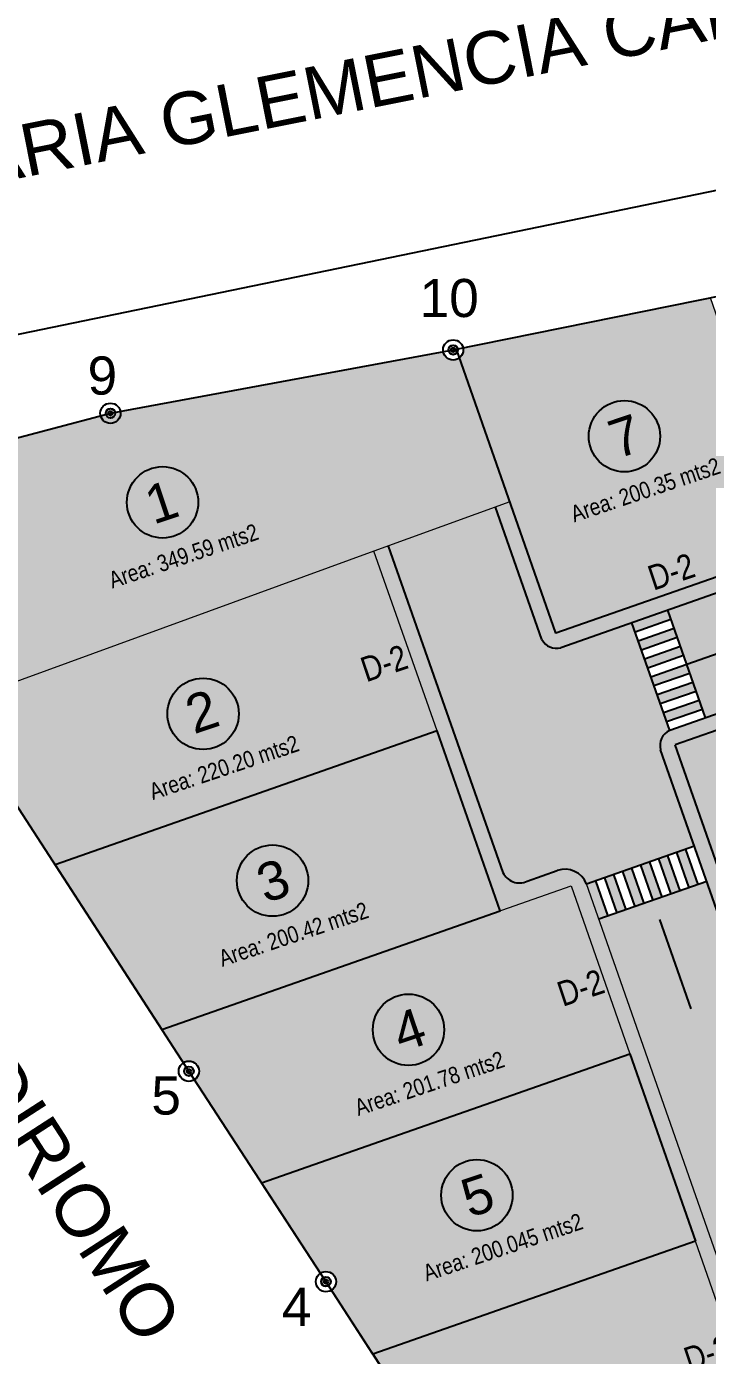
# Model space of a CAD drawing. Header units: millimetres. Extents: x 607619 to 1211550, y 1310734 to 2622648.
# Drawn here: x 607780.6 to 607828.3, y 1310948.9 to 1311041.9 of the extents above; entities that cross this region are included whole.
import ezdxf
from ezdxf.enums import TextEntityAlignment as Align

# ---------------------------------------------------------------- set-up
doc = ezdxf.new("R2010")
doc.units = ezdxf.units.MM
doc.header["$PDMODE"] = 32
doc.header["$PDSIZE"] = 0.3
for name, color, linetype in [('CIRCULO', 1, 'Continuous'), ('CVL_CUADCON_LIN', 8, 'Continuous'), ('ROTULOS LOTES', 1, 'Continuous'), ('TEXTO 2', 7, 'Continuous')]:
    doc.layers.add(name, color=color, linetype=linetype)
doc.styles.add('PUNTOS PI', font='arial.ttf', dxfattribs={"height": 2.75})
doc.styles.add('ROTULOS', font='arial.ttf', dxfattribs={"height": 3})
doc.styles.get("Standard").update_dxf_attribs({"font": 'arial.ttf'})
doc.styles.add('TSN - Arial Narrow', font='ARIALN.TTF')
doc.dimstyles.new('COTAS LINDEROS', dxfattribs={"dimscale": 40, "dimtxt": 2.75, "dimasz": 0.06, "dimexe": 0.005, "dimexo": 0.005, "dimgap": 0.005, "dimtad": 2, "dimzin": 0, "dimdsep": 46, "dimtxsty": 'PUNTOS PI', "dimcen": 0.09, "dimclrd": 1, "dimclre": 1, "dimclrt": 3, "dimadec": 0, "dimazin": 0, "dimtfac": 1, "dimtofl": 0, "dimtmove": 0, "dimatfit": 3, "dimldrblk": 'ARCHTICK', "dimfxl": 1, "dimtolj": 1, "dimtzin": 0, "dimarcsym": 0})

# ---------------------------------------------------------------- blocks, each defined once
blk = doc.blocks.new('_ArchTick')
at = {"color": 0, "linetype": 'ByBlock', "const_width": 0.15}
blk.add_lwpolyline([(-0.5, -0.5), (0.5, 0.5)], dxfattribs=at)
blk = doc.blocks.new('*D81')
at = {"color": 7, "lineweight": -2, "transparency": 16777216}
blk.add_line((607773.245, 1311011.33), (607770.818, 1311018.459), dxfattribs=at)
at = {"layer": 'Defpoints', "color": 0, "transparency": 16777216}
for p in [(607770.818, 1311018.459), (607770.818, 1311018.459), (607773.245, 1311011.33)]:
    blk.add_point(p, dxfattribs=at)
at = {"color": 7, "lineweight": -2, "transparency": 16777216, "xscale": 0.8, "yscale": 0.8, "zscale": 0.8}
for p, rotation in [((607770.818, 1311018.459), 108.8013317098088), ((607773.245, 1311011.33), 288.8013317098088)]:
    blk.add_blockref('_ArchTick', p, dxfattribs=dict(at, rotation=rotation))
at = {"color": 7, "transparency": 16777216, "insert": (607771.263, 1311014.632), "char_height": 2.75, "width": 591.55013, "attachment_point": 5, "rotation": 288.80133, "style": 'PUNTOS PI'}
blk.add_mtext('\\A1;{\\fArial|b1|i0|c0|p34;\\H0.43636x;5.23M}', dxfattribs=at)
blk = doc.blocks.new('*D83')
at = {"color": 7, "lineweight": -2, "transparency": 16777216}
blk.add_line((607840.903, 1311025.406), (607838.476, 1311032.535), dxfattribs=at)
at = {"layer": 'Defpoints', "color": 0, "transparency": 16777216}
for p in [(607838.476, 1311032.535), (607838.476, 1311032.535), (607840.903, 1311025.406)]:
    blk.add_point(p, dxfattribs=at)
at = {"color": 7, "lineweight": -2, "transparency": 16777216, "xscale": 0.8, "yscale": 0.8, "zscale": 0.8}
for p, rotation in [((607838.476, 1311032.535), 108.8013317098088), ((607840.903, 1311025.406), 288.8013317098088)]:
    blk.add_blockref('_ArchTick', p, dxfattribs=dict(at, rotation=rotation))
at = {"color": 7, "transparency": 16777216, "insert": (607838.92, 1311028.708), "char_height": 2.75, "width": 591.55013, "attachment_point": 5, "rotation": 288.80133, "style": 'PUNTOS PI'}
blk.add_mtext('\\A1;{\\fArial|b1|i0|c0|p34;\\H0.43636x;3.67M}', dxfattribs=at)

msp = doc.modelspace()

# ---------------------------------------------------------------- hatches: boundary and pattern name
at = {"true_color": 0x636466}
h = msp.add_hatch(color=251, dxfattribs=at)
h.dxf.hatch_style = 1
h.paths.add_polyline_path([(607893.041, 1311024.702, -0.410936), (607895.062, 1311023.8), (607905.216, 1310994.827), (607906.225, 1310995.181), (607901.771, 1311007.889), (607897.358, 1311020.259), (607895.152, 1311026.552), (607879.547, 1311021.09), (607854.241, 1311012.232), (607854.241, 1311012.232), (607834.624, 1311005.366), (607817.675, 1310999.433), (607814.453, 1311008.623), (607813.452, 1311008.259), (607816.704, 1310998.981, 0.351788), (607818.026, 1310998.411)])
at = {"true_color": 0xafd9aa}
h = msp.add_hatch(color=9, dxfattribs=at)
h.dxf.hatch_style = 1
h.paths.add_polyline_path([(607828.505, 1311022.897), (607811.181, 1311019.391, -0.049965), (607811.195, 1311019.25, -0.229979), (607810.925, 1311018.693), (607817.675, 1310999.433), (607834.624, 1311005.366)])
h = msp.add_hatch(color=9, dxfattribs=at)
h.dxf.hatch_style = 1
h.paths.add_polyline_path([(607814.453, 1311008.623), (607810.925, 1311018.693, -0.564156), (607809.79, 1311019.121), (607786.817, 1311014.876, -0.963428), (607786.186, 1311014.734), (607773.558, 1311011.412, -0.064401), (607773.569, 1311011.33, -0.784551), (607772.958, 1311011.18), (607768.696, 1311008.958, -0.12073), (607768.733, 1311008.809, -0.301071), (607768.536, 1311008.511), (607772.638, 1310998.836, -0.537195), (607773.623, 1310998.183, -0.254101), (607773.3, 1310997.589), (607775.37, 1310994.398), (607804.931, 1311005.158)])
at = {"true_color": 0xebebeb}
h = msp.add_hatch(color=7, dxfattribs=at)
h.dxf.hatch_style = 1
h.paths.add_polyline_path([(607825.509, 1311001.034), (607828.151, 1310993.497), (607880.032, 1311011.674), (607877.389, 1311019.216)])
h.paths.add_polyline_path([(607848.128, 1311005.853), (607859.293, 1311009.815), (607858.869, 1311011.009), (607847.704, 1311007.048)], flags=24)
at = {"true_color": 0x636466}
h = msp.add_hatch(color=251, dxfattribs=at)
h.dxf.hatch_style = 1
h.paths.add_polyline_path([(607851.182, 1311000.436), (607863.765, 1311004.846), (607888.931, 1311013.666), (607889.931, 1311014.017, 0.432464), (607888.593, 1311014.673), (607825.644, 1310992.618, 0.381285), (607825.009, 1310991.265), (607826.016, 1310991.616)])
at = {"true_color": 0xebebeb}
h = msp.add_hatch(color=7, dxfattribs=at)
h.dxf.hatch_style = 1
h.paths.add_polyline_path([(607823.003, 1311000.156), (607818.026, 1310998.411, -0.351788), (607816.704, 1310998.981), (607813.452, 1311008.259), (607805.938, 1311005.524), (607813.975, 1310982.687, 0.4159), (607815.658, 1310982.073), (607817.771, 1310982.813, -0.407444), (607819.819, 1310981.876), (607827.372, 1310984.523), (607825.009, 1310991.265, -0.381285), (607825.644, 1310992.618)])
at = {"true_color": 0x636466}
h = msp.add_hatch(color=251, dxfattribs=at)
h.dxf.hatch_style = 1
h.paths.add_polyline_path([(607818.74, 1310981.741), (607822.854, 1310970), (607827.447, 1310956.896), (607832.804, 1310941.609), (607834.093, 1310937.933), (607816.042, 1310931.607), (607816.785, 1310930.441), (607834.282, 1310936.573, 0.411644), (607835.063, 1310938.38), (607819.817, 1310981.881, 0.406373), (607817.771, 1310982.813), (607815.658, 1310982.073, -0.4159), (607813.975, 1310982.687), (607805.938, 1311005.524), (607804.931, 1311005.158), (607809.373, 1310992.586), (607813.783, 1310980.003)])
at = {"true_color": 0xafd9aa}
h = msp.add_hatch(color=9, dxfattribs=at)
h.dxf.hatch_style = 1
h.paths.add_polyline_path([(607809.373, 1310992.586), (607804.931, 1311005.158), (607775.37, 1310994.398), (607782.626, 1310983.212)])
at = {"true_color": 0x636466}
h = msp.add_hatch(color=251, dxfattribs=at)
h.dxf.hatch_style = 1
h.paths.add_polyline_path([(607825.73, 1311000.405), (607825.509, 1311001.034), (607823.003, 1311000.156), (607823.223, 1310999.527)])
at = {"true_color": 0xafd9aa}
h = msp.add_hatch(color=9, dxfattribs=at)
h.dxf.hatch_style = 1
h.paths.add_polyline_path([(607826.016, 1310991.616), (607830.426, 1310979.033), (607855.592, 1310987.853), (607851.182, 1311000.436)])
at = {"true_color": 0x636466}
h = msp.add_hatch(color=251, dxfattribs=at)
h.dxf.hatch_style = 1
h.paths.add_polyline_path([(607825.95, 1310999.776), (607823.444, 1310998.897), (607823.664, 1310998.268), (607826.171, 1310999.147)])
h = msp.add_hatch(color=251, dxfattribs=at)
h.dxf.hatch_style = 1
h.paths.add_polyline_path([(607826.391, 1310998.518), (607823.885, 1310997.639), (607824.105, 1310997.01), (607826.612, 1310997.889)])
h = msp.add_hatch(color=251, dxfattribs=at)
h.dxf.hatch_style = 1
h.paths.add_polyline_path([(607826.832, 1310997.26), (607824.326, 1310996.381), (607824.544, 1310995.758), (607827.051, 1310996.636)])
h = msp.add_hatch(color=251, dxfattribs=at)
h.dxf.hatch_style = 1
h.paths.add_polyline_path([(607827.492, 1310995.378), (607827.271, 1310996.007), (607824.765, 1310995.129), (607824.985, 1310994.5)])
h = msp.add_hatch(color=251, dxfattribs=at)
h.dxf.hatch_style = 1
h.paths.add_polyline_path([(607827.712, 1310994.749), (607825.206, 1310993.871), (607825.426, 1310993.242), (607827.933, 1310994.12)])
at = {"true_color": 0xafd9aa}
h = msp.add_hatch(color=9, dxfattribs=at)
h.dxf.hatch_style = 1
h.paths.add_polyline_path([(607782.626, 1310983.212), (607790.095, 1310971.699), (607813.783, 1310980.003), (607809.373, 1310992.586)])
at = {"true_color": 0x636466}
h = msp.add_hatch(color=251, dxfattribs=at)
h.dxf.hatch_style = 1
h.paths.add_polyline_path([(607830.426, 1310979.033), (607826.016, 1310991.616), (607825.009, 1310991.265), (607842.649, 1310940.932), (607843.656, 1310941.285), (607839.246, 1310953.868), (607834.836, 1310966.45)])
h = msp.add_hatch(color=251, dxfattribs=at)
h.dxf.hatch_style = 1
h.paths.add_polyline_path([(607820.448, 1310982.096), (607819.819, 1310981.876), (607820.684, 1310979.408), (607821.312, 1310979.628)])
h.paths.add_polyline_path([(607821.705, 1310982.536), (607821.076, 1310982.316), (607821.941, 1310979.848), (607822.569, 1310980.068)])
h.paths.add_polyline_path([(607822.962, 1310982.977), (607822.333, 1310982.757), (607823.198, 1310980.289), (607823.826, 1310980.509)])
h.paths.add_polyline_path([(607824.223, 1310983.419), (607823.592, 1310983.198), (607824.457, 1310980.73), (607825.088, 1310980.951)])
h.paths.add_polyline_path([(607825.485, 1310983.861), (607824.854, 1310983.64), (607825.719, 1310981.172), (607826.35, 1310981.393)])
h.paths.add_polyline_path([(607826.746, 1310984.303), (607826.115, 1310984.082), (607826.98, 1310981.614), (607827.611, 1310981.835)])
at = {"true_color": 0xafd9aa}
h = msp.add_hatch(color=9, dxfattribs=at)
h.dxf.hatch_style = 1
h.paths.add_polyline_path([(607818.74, 1310981.741), (607813.783, 1310980.003), (607813.783, 1310980.003), (607790.095, 1310971.699), (607791.605, 1310969.371, -0.594768), (607792.699, 1310968.777, -0.253574), (607792.378, 1310968.183), (607797.08, 1310960.965), (607822.854, 1310970)])
at = {"true_color": 0xebebeb}
h = msp.add_hatch(color=7, dxfattribs=at)
h.dxf.hatch_style = 1
h.paths.add_polyline_path([(607834.231, 1310940.753), (607841.784, 1310943.4), (607828.237, 1310982.055), (607820.684, 1310979.407)])
h.paths.add_polyline_path([(607830.926, 1310966.676), (607834.909, 1310955.519), (607836.103, 1310955.945), (607832.12, 1310967.102)], flags=24)
at = {"true_color": 0xafd9aa}
h = msp.add_hatch(color=9, dxfattribs=at)
h.dxf.hatch_style = 1
h.paths.add_polyline_path([(607827.447, 1310956.896), (607822.854, 1310970), (607797.08, 1310960.965), (607801.196, 1310954.648, -1.000974), (607801.968, 1310953.46), (607804.868, 1310948.99)])
h = msp.add_hatch(color=9, dxfattribs=at)
h.dxf.hatch_style = 1
h.paths.add_polyline_path([(607827.447, 1310956.896), (607804.898, 1310948.993), (607807.894, 1310944.326), (607809.996, 1310941.086, -0.594779), (607811.09, 1310940.491, -0.256274), (607810.762, 1310939.894), (607813.893, 1310934.98), (607832.804, 1310941.609)])

# ---------------------------------------------------------------- linework, layer by layer
for p, q in [((607893.109, 1311024.726), (607818.026, 1310998.411)), ((607888.593, 1311014.673), (607825.644, 1310992.618)), ((607816.704, 1310998.981), (607813.453, 1311008.256)), ((607805.937, 1311005.527), (607813.975, 1310982.687)), ((607828.151, 1310993.497), (607825.51, 1311001.034)), ((607825.644, 1310992.618), (607823.003, 1311000.156)), ((607823.223, 1310999.527), (607825.73, 1311000.405)), ((607851.182, 1311000.436), (607826.016, 1310991.616)), ((607823.444, 1310998.897), (607825.95, 1310999.776)), ((607823.664, 1310998.268), (607826.171, 1310999.147)), ((607826.832, 1310997.26), (607833.087, 1310999.452)), ((607823.885, 1310997.639), (607826.391, 1310998.518)), ((607824.105, 1310997.01), (607826.612, 1310997.889)), ((607824.326, 1310996.381), (607826.832, 1310997.26)), ((607824.544, 1310995.758), (607827.051, 1310996.636)), ((607824.765, 1310995.129), (607827.271, 1310996.007)), ((607824.985, 1310994.5), (607827.492, 1310995.378)), ((607825.206, 1310993.871), (607827.712, 1310994.749)), ((607825.426, 1310993.242), (607827.933, 1310994.12)), ((607830.426, 1310979.033), (607826.016, 1310991.616)), ((607842.657, 1310940.911), (607825.009, 1310991.265)), ((607827.372, 1310984.523), (607819.819, 1310981.876)), ((607826.746, 1310984.303), (607827.611, 1310981.835)), ((607823.592, 1310983.198), (607824.457, 1310980.73)), ((607824.223, 1310983.419), (607825.088, 1310980.951)), ((607824.854, 1310983.64), (607825.719, 1310981.172)), ((607825.485, 1310983.861), (607826.35, 1310981.393)), ((607826.115, 1310984.082), (607826.98, 1310981.614)), ((607815.658, 1310982.073), (607817.771, 1310982.813)), ((607821.076, 1310982.316), (607821.941, 1310979.848)), ((607821.705, 1310982.536), (607822.569, 1310980.068)), ((607822.333, 1310982.757), (607823.198, 1310980.289)), ((607822.962, 1310982.977), (607823.826, 1310980.509)), ((607820.448, 1310982.096), (607821.312, 1310979.628)), ((607828.237, 1310982.055), (607820.684, 1310979.408)), ((607824.923, 1310979.39), (607827.116, 1310973.136))]:
    msp.add_line(p, q)
at = {"color": 2}
for p, q in [((607879.925, 1311021.223), (607817.675, 1310999.433)), ((607817.675, 1310999.433), (607810.714, 1311019.296))]:
    msp.add_line(p, q, dxfattribs=at)
at = {"color": 93}
msp.add_line((607817.675, 1310999.433), (607817.676, 1310999.43), dxfattribs=at)
at = {"lineweight": 20}
for p, q in [((607835.096, 1310938.285), (607819.817, 1310981.881)), ((607827.447, 1310956.896), (607804.872, 1310948.984))]:
    msp.add_line(p, q, dxfattribs=at)
for points in [[(607760.933, 1311016.419), (607973.457, 1311060.263)], [(607827.447, 1310956.896), (607804.872, 1310948.984), (607801.583, 1310954.054), (607797.08, 1310960.965), (607822.854, 1310970), (607827.447, 1310956.896)]]:
    msp.add_lwpolyline(points)
msp.add_lwpolyline([(607839.588, 1310896.03), (607830.573, 1310908.801), (607810.381, 1310940.491), (607801.583, 1310954.054), (607791.991, 1310968.777), (607772.915, 1310998.183), (607768.409, 1311008.809), (607773.245, 1311011.33), (607786.499, 1311014.817), (607810.487, 1311019.25), (607840.903, 1311025.406), (607879.483, 1311032.158), (607920.451, 1311039.738), (607929.719, 1311007.753), (607945.976, 1310953.933), (607952.263, 1310933.662), (607906.049, 1310918.274), (607896.329, 1310915.127), (607875.115, 1310907.959)], close=True)
at = {"color": 4}
msp.add_lwpolyline([(607839.588, 1310896.03), (607830.573, 1310908.801), (607810.381, 1310940.491), (607801.583, 1310954.054), (607791.991, 1310968.777), (607772.915, 1310998.183), (607768.409, 1311008.809), (607773.245, 1311011.33), (607786.499, 1311014.817), (607810.487, 1311019.25), (607840.903, 1311025.406), (607879.483, 1311032.158), (607920.451, 1311039.738), (607929.719, 1311007.753), (607945.976, 1310953.933), (607952.263, 1310933.662), (607906.049, 1310918.274), (607896.329, 1310915.127), (607875.115, 1310907.959)], close=True, dxfattribs=at)
at = {"color": 1, "lineweight": 20}
msp.add_lwpolyline([(607839.588, 1310896.03), (607830.573, 1310908.801), (607810.381, 1310940.491), (607801.583, 1310954.054), (607791.991, 1310968.777), (607772.915, 1310998.183), (607768.409, 1311008.809), (607773.245, 1311011.33), (607786.499, 1311014.817), (607810.487, 1311019.25), (607840.903, 1311025.406), (607879.483, 1311032.158), (607920.451, 1311039.738), (607929.719, 1311007.753), (607945.976, 1310953.933), (607952.263, 1310933.662), (607906.049, 1310918.274), (607896.329, 1310915.127), (607875.115, 1310907.959)], close=True, dxfattribs=at)
at = {"color": 7, "lineweight": 20}
for points in [[(607810.714, 1311019.296), (607814.453, 1311008.623), (607817.675, 1310999.433), (607834.624, 1311005.366), (607828.505, 1311022.897), (607810.714, 1311019.296)], [(607810.714, 1311019.296), (607814.453, 1311008.623), (607804.931, 1311005.158), (607775.37, 1310994.398), (607772.915, 1310998.183), (607768.409, 1311008.809), (607773.245, 1311011.33), (607786.499, 1311014.817), (607810.714, 1311019.296)], [(607809.373, 1310992.586), (607804.931, 1311005.158), (607775.37, 1310994.398), (607782.626, 1310983.212), (607809.373, 1310992.586)], [(607818.74, 1310981.741), (607822.854, 1310970), (607797.08, 1310960.965), (607791.991, 1310968.777), (607790.095, 1310971.699), (607818.74, 1310981.741)]]:
    msp.add_lwpolyline(points, dxfattribs=at)
at = {"lineweight": 20, "flags": 128}
msp.add_lwpolyline([(607832.804, 1310941.609), (607827.447, 1310956.896), (607804.894, 1310948.999), (607813.893, 1310934.98), (607832.804, 1310941.609)], dxfattribs=at)
at = {"color": 1}
for centre, radius in [((607810.487, 1311019.25), 0.333), ((607786.499, 1311014.817), 0.333), ((607822.475, 1311013.212), 2.496), ((607790.146, 1311008.586), 2.496), ((607792.983, 1310993.787), 2.496), ((607797.844, 1310982.115), 2.496), ((607807.36, 1310971.68), 2.496), ((607791.991, 1310968.777), 0.333), ((607812.149, 1310960.102), 2.496), ((607801.583, 1310954.054), 0.333)]:
    msp.add_circle(centre, radius, dxfattribs=at)
for centre, radius, start, end in [((607817.719, 1310999.52), 1.15, 207.94465, 285.46963), ((607826.085, 1310991.586), 1.123, 113.08693, 196.57134), ((607815.121, 1310983.216), 1.263, 204.80155, 295.13128), ((607818.315, 1310981.296), 1.612, 21.06344, 109.73597)]:
    msp.add_arc(centre, radius, start, end)
for p in [(607810.487, 1311019.25), (607786.499, 1311014.817), (607791.991, 1310968.777), (607801.583, 1310954.054)]:
    msp.add_point(p, dxfattribs=at)
at = {"layer": 'CIRCULO'}
for centre, radius in [((607810.487, 1311019.25), 0.709), ((607810.487, 1311019.25), 0.324), ((607786.499, 1311014.817), 0.709), ((607786.499, 1311014.817), 0.324), ((607791.991, 1310968.777), 0.709), ((607791.991, 1310968.777), 0.324), ((607801.583, 1310954.054), 0.709), ((607801.583, 1310954.054), 0.324)]:
    msp.add_circle(centre, radius, dxfattribs=at)
at = {"layer": 'CVL_CUADCON_LIN', "color": 18, "ltscale": 0.5, "true_color": 0x000000, "flags": 128}
msp.add_lwpolyline([(607813.783, 1310980.003), (607809.373, 1310992.586), (607782.626, 1310983.212), (607790.095, 1310971.699), (607813.783, 1310980.003)], dxfattribs=at)

# ---------------------------------------------------------------- texts
at = {"style": 'PUNTOS PI'}
msp.add_text('MARIA GLEMENCIA CARCACHE', height=3.66667, rotation=11.28694, dxfattribs=at).set_placement((607773.076, 1311029.849))
at = {"color": 1}
msp.add_text('10', height=2.6667, dxfattribs=at).set_placement((607810.211, 1311024.218), align=Align.TOP_CENTER)
msp.add_text('9', height=2.667, dxfattribs=at).set_placement((607785.931, 1311015.324), align=Align.BOTTOM_CENTER)
msp.add_text('5', height=2.667, dxfattribs=at).set_placement((607791.432, 1310968.413), align=Align.TOP_RIGHT)
msp.add_text('4', height=2.667, dxfattribs=at).set_placement((607798.494, 1310952.292), align=Align.MIDDLE_LEFT)
at = {"color": 0, "linetype": 'Continuous', "lineweight": 25, "ltscale": 0.1, "attachment_point": 1, "rotation": 18.57546, "style": 'TSN - Arial Narrow'}
for s, insert, char_height, width in [('\\pi-3.49615,l5.82692,t5.82692;Area: 200.35 mts2', (607816.377, 1311007.535), 1.16538, 18.84421), ('\\pi-3.49615,l5.82692,t5.82692;Area: 349.59 mts2', (607784.047, 1311002.909), 1.16538, 18.84421), ('D-2', (607823.948, 1311004.053), 1.7481, 28.26631), ('D-2', (607803.844, 1310997.644), 1.7481, 28.26631), ('\\pi-3.49615,l5.82692,t5.82692;Area: 200.42 mts2', (607791.745, 1310976.438), 1.16538, 18.84421), ('D-2', (607817.604, 1310974.938), 1.7481, 28.26631), ('\\pi-3.49615,l5.82692,t5.82692;Area: 201.78 mts2', (607801.262, 1310966.003), 1.16538, 18.84421), ('\\pi-3.49615,l5.82692,t5.82692;Area: 200.045 mts2', (607806.05, 1310954.425), 1.16538, 18.84421), ('D-2', (607826.469, 1310949.352), 1.7481, 28.26631)]:
    msp.add_mtext(s, dxfattribs=dict(at, insert=insert, char_height=char_height, width=width))
at = {"lineweight": 20, "insert": (607786.884, 1310988.11), "char_height": 1.16538, "width": 18.84421, "attachment_point": 1, "rotation": 18.57546, "style": 'TSN - Arial Narrow'}
msp.add_mtext('\\pi-3.49615,l5.82692,t5.82692;Area: 220.20 mts2', dxfattribs=at)
at = {"layer": 'ROTULOS LOTES', "color": 18, "true_color": 0x000000, "style": 'ROTULOS'}
for s, p in [('7', (607821.954, 1311011.615)), ('1', (607789.505, 1311007.009)), ('2', (607792.342, 1310992.35)), ('3', (607797.323, 1310980.519)), ('4', (607806.839, 1310970.084)), ('5', (607811.628, 1310958.506))]:
    msp.add_text(s, height=2.686, rotation=18.57546, dxfattribs=at).set_placement(p)
at = {"layer": 'TEXTO 2', "style": 'PUNTOS PI'}
msp.add_text('HACIA DIRIOMO', height=3.66667, rotation=302.87244, dxfattribs=at).set_placement((607767.122, 1310982.644))

# ---------------------------------------------------------------- dimensions: what is measured, and where the dimension line sits
for p1, p2, text, picture, middle in [((607840.903, 1311025.406), (607838.476, 1311032.535), '{\\fArial|b1|i0|c0|p34;\\H0.43636x;3.67M}', '*D83', (607838.92, 1311028.708)), ((607773.245, 1311011.33), (607770.818, 1311018.459), '{\\fArial|b1|i0|c0|p34;\\H0.43636x;5.23M}', '*D81', (607771.263, 1311014.632))]:
    dim = msp.add_aligned_dim(p1=p1, p2=p2, distance=0, text=text, dimstyle='COTAS LINDEROS', override={"dimtxt": 2, "dimasz": 0.02, "dimpost": 'm', "dimblk1": 'ArchTick', "dimblk2": 'ArchTick', "dimsah": 1, "dimclrd": 7, "dimclrt": 7})
    dim.commit()
    dim.dimension.update_dxf_attribs({"geometry": picture, "text_midpoint": middle})

doc.saveas('drawing.dxf')
